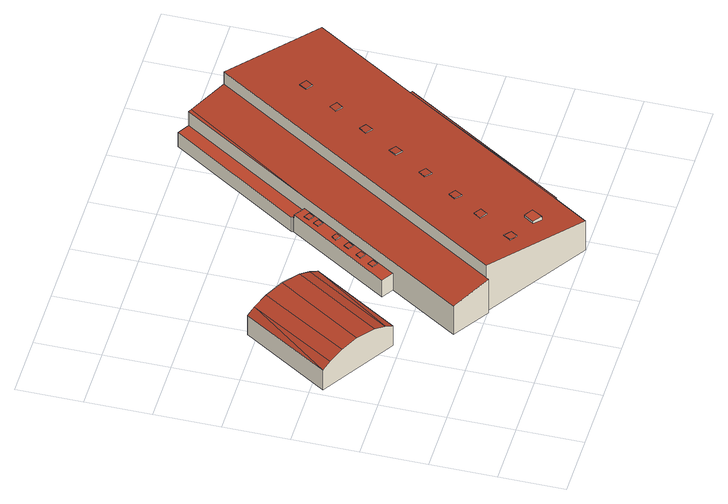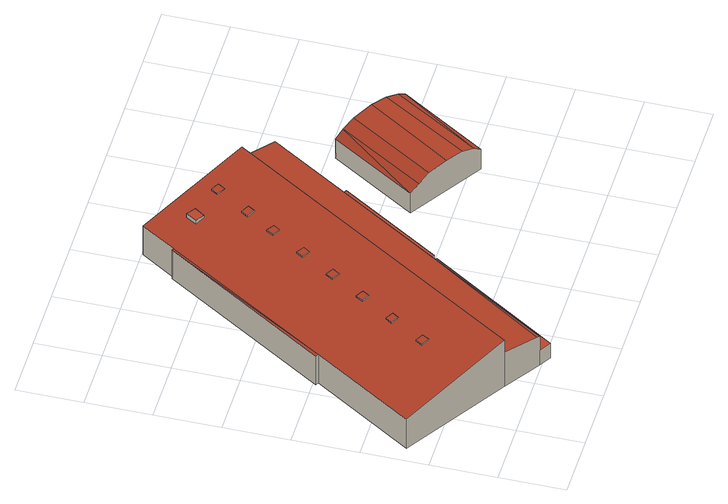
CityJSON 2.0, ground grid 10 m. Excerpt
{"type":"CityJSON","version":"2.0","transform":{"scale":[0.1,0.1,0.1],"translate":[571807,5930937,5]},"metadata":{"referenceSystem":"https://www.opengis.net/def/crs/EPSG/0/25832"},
"CityObjects":{
"building1":{"type":"Building","attributes":{"Grundfläche 2D":"208.007962","Grundhöhe NN":"5.243"},"geometry":[{"type":"Solid","lod":"3","boundaries":[[[[0,1,2]],[[3,1,0]],[[4,0,2,5]],[[6,4,5,7]],[[8,6,7,9]],[[10,8,9,11]],[[12,11,13]],[[10,11,12]],[[13,11,9,7,5,2,1,14,15]],[[12,13,15,16]],[[3,0,4,6,8,10,12,16,17]],[[1,3,17,14]],[[15,14,17,16]]]],"semantics":{"surfaces":[{"type":"RoofSurface"},{"type":"WallSurface"},{"type":"GroundSurface"}],"values":[[0,0,0,0,0,0,0,0,1,1,1,1,2]]}}]},
"building2":{"type":"Building","attributes":{"Grundfläche 2D":"1482.120092","Grundhöhe NN":"5.136"},"children":["building2-1","building2-2","building2-3","building2-4","building2-5","building2-6","building2-7","building2-8","building2-9","building2-10","building2-11","building2-12","building2-13","building2-14","building2-15"],"geometry":[{"type":"Solid","lod":"3","boundaries":[[[[18,19,20,21]],[[22,23,24,25,26,27,28]],[[29,22,28]],[[30,22,29]],[[31,32,33,34,35,36]],[[37,38,39,40,41,42,43]],[[44,41,40]],[[20,36,35,21]],[[21,35,45,46,18]],[[19,18,46,47]],[[25,38,48,49,26]],[[50,28,27,26,49,51]],[[29,28,50,52]],[[30,29,52,53]],[[22,30,53,54]],[[23,22,54,55]],[[23,55,56,39,24]],[[24,39,38,25]],[[32,31,57,58]],[[33,32,58,59]],[[34,33,59,60]],[[35,34,60,45]],[[40,39,56,57,31,44]],[[20,19,47,61,43,42,41,44,31,36]],[[37,43,61,62]],[[38,37,62,48]],[[59,58,57,56,55,54,53,52,50,51,49,48,62,61,47,46,45,60]]]],"semantics":{"surfaces":[{"type":"RoofSurface"},{"type":"WallSurface"},{"type":"GroundSurface"}],"values":[[0,0,0,0,0,0,0,1,1,1,1,1,1,1,1,1,1,1,1,1,1,1,1,1,1,1,2]]}}]},
"building2-1":{"type":"BuildingInstallation","parents":["building2"],"geometry":[{"type":"MultiSurface","lod":"3","boundaries":[[[63,64,65,66]],[[65,64,67,68]],[[66,65,68,69]],[[63,66,69,70]],[[64,63,70,67]]],"semantics":{"surfaces":[{"type":"RoofSurface"},{"type":"WallSurface"}],"values":[0,1,1,1,1]}}]},
"building2-2":{"type":"BuildingInstallation","parents":["building2"],"geometry":[{"type":"MultiSurface","lod":"3","boundaries":[[[71,72,73,74]],[[72,71,75,76]],[[73,72,76,77]],[[78,75,71,74]],[[74,73,77,78]]],"semantics":{"surfaces":[{"type":"RoofSurface"},{"type":"WallSurface"}],"values":[0,1,1,1,1]}}]},
"building2-3":{"type":"BuildingInstallation","parents":["building2"],"geometry":[{"type":"MultiSurface","lod":"3","boundaries":[[[79,80,81,82]],[[80,79,83,84]],[[82,81,85,86]],[[86,83,79,82]],[[84,85,81,80]]],"semantics":{"surfaces":[{"type":"RoofSurface"},{"type":"WallSurface"}],"values":[0,1,1,1,1]}}]},
"building2-4":{"type":"BuildingInstallation","parents":["building2"],"geometry":[{"type":"MultiSurface","lod":"3","boundaries":[[[87,88,89,90]],[[89,88,91,92]],[[90,89,92,93]],[[87,90,93,94]],[[88,87,94,91]]],"semantics":{"surfaces":[{"type":"RoofSurface"},{"type":"WallSurface"}],"values":[0,1,1,1,1]}}]},
"building2-5":{"type":"BuildingInstallation","parents":["building2"],"geometry":[{"type":"MultiSurface","lod":"3","boundaries":[[[95,96,97,98]],[[97,96,99,100]],[[98,97,100,101]],[[95,98,101,102]],[[96,95,102,99]]],"semantics":{"surfaces":[{"type":"RoofSurface"},{"type":"WallSurface"}],"values":[0,1,1,1,1]}}]},
"building2-6":{"type":"BuildingInstallation","parents":["building2"],"geometry":[{"type":"MultiSurface","lod":"3","boundaries":[[[103,104,105,106]],[[103,106,107,108]],[[106,105,109,107]],[[104,103,108,110]],[[105,104,110,109]]],"semantics":{"surfaces":[{"type":"RoofSurface"},{"type":"WallSurface"}],"values":[0,1,1,1,1]}}]},
"building2-7":{"type":"BuildingInstallation","parents":["building2"],"geometry":[{"type":"MultiSurface","lod":"3","boundaries":[[[111,112,113,114]],[[114,113,115,116]],[[111,114,116,117]],[[112,111,117,118]],[[113,112,118,115]]],"semantics":{"surfaces":[{"type":"RoofSurface"},{"type":"WallSurface"}],"values":[0,1,1,1,1]}}]},
"building2-8":{"type":"BuildingInstallation","parents":["building2"],"geometry":[{"type":"MultiSurface","lod":"3","boundaries":[[[119,120,121,122,123]],[[121,120,119,124,125]],[[126,122,121,125]],[[126,127,123,122]],[[127,124,119,123]]],"semantics":{"surfaces":[{"type":"RoofSurface"},{"type":"WallSurface"}],"values":[0,1,1,1,1]}}]},
"building2-9":{"type":"BuildingInstallation","parents":["building2"],"geometry":[{"type":"MultiSurface","lod":"3","boundaries":[[[128,129,130,131]],[[131,130,132,133]],[[128,131,133,134]],[[129,128,134,135]],[[130,129,135,132]]],"semantics":{"surfaces":[{"type":"RoofSurface"},{"type":"WallSurface"}],"values":[0,1,1,1,1]}}]},
"building2-10":{"type":"BuildingInstallation","parents":["building2"],"geometry":[{"type":"MultiSurface","lod":"3","boundaries":[[[136,137,138,139]],[[140,141,137,136,142]],[[141,143,138,137]],[[139,138,143,144]],[[144,142,136,139]]],"semantics":{"surfaces":[{"type":"RoofSurface"},{"type":"WallSurface"}],"values":[0,1,1,1,1]}}]},
"building2-11":{"type":"BuildingInstallation","parents":["building2"],"geometry":[{"type":"MultiSurface","lod":"3","boundaries":[[[145,146,147,148]],[[148,147,149,150]],[[145,148,150,151]],[[146,145,151,152]],[[147,146,152,149]]],"semantics":{"surfaces":[{"type":"RoofSurface"},{"type":"WallSurface"}],"values":[0,1,1,1,1]}}]},
"building2-12":{"type":"BuildingInstallation","parents":["building2"],"geometry":[{"type":"MultiSurface","lod":"3","boundaries":[[[153,154,155,156]],[[156,155,157,158]],[[153,156,158,159]],[[154,153,159,160]],[[155,154,160,157]]],"semantics":{"surfaces":[{"type":"RoofSurface"},{"type":"WallSurface"}],"values":[0,1,1,1,1]}}]},
"building2-13":{"type":"BuildingInstallation","parents":["building2"],"geometry":[{"type":"MultiSurface","lod":"3","boundaries":[[[161,162,163,164]],[[164,163,165,166]],[[161,164,166,167]],[[162,161,167,168]],[[163,162,168,165]]],"semantics":{"surfaces":[{"type":"RoofSurface"},{"type":"WallSurface"}],"values":[0,1,1,1,1]}}]},
"building2-14":{"type":"BuildingInstallation","parents":["building2"],"geometry":[{"type":"MultiSurface","lod":"3","boundaries":[[[169,170,171,172]],[[172,171,173,174]],[[169,172,174,175]],[[170,169,175,176]],[[171,170,176,173]]],"semantics":{"surfaces":[{"type":"RoofSurface"},{"type":"WallSurface"}],"values":[0,1,1,1,1]}}]},
"building2-15":{"type":"BuildingInstallation","parents":["building2"],"geometry":[{"type":"MultiSurface","lod":"3","boundaries":[[[177,178,179,180]],[[180,179,181,182]],[[177,180,182,183]],[[178,177,183,184]],[[179,178,184,181]]],"semantics":{"surfaces":[{"type":"RoofSurface"},{"type":"WallSurface"}],"values":[0,1,1,1,1]}}]}
},
"vertices":[
[111,219,48],[206,342,39],[193,351,48],[124,212,39],[94,230,56],[176,361,56],[65,248,60],[149,379,60],[41,263,56],[122,395,56],[22,275,48],[103,407,48],[10,283,39],[93,414,39],[206,342,2],[93,414,2],[10,283,2],[124,212,2],
[217,252,33],[235,241,33],[332,395,33],[315,406,33],[577,307,56],[675,461,56],[517,561,89],[226,103,89],[384,2,56],[418,54,56],[418,55,56],[421,54,55],[581,305,55],[461,597,28],[443,608,28],[315,409,28],[316,408,28],[315,406,28],[332,395,28],[224,100,65],[226,103,65],[517,561,66],[465,594,56],[332,395,55],[316,369,55],[168,136,55],[461,597,55],[315,406,1],[217,252,1],[235,241,1],[226,103,1],[384,2,1],[418,55,1],[418,54,1],[421,54,1],[581,305,1],[577,307,1],[675,461,1],[517,561,1],[461,597,1],[443,608,1],[315,409,1],[316,408,1],[168,136,1],[224,100,1],
[240,272,34],[248,267,34],[253,275,34],[245,280,34],[248,267,33],[253,275,33],[245,280,33],[240,272,33],
[253,293,34],[262,288,34],[266,296,34],[258,301,34],[253,293,33],[262,288,33],[266,296,33],[258,301,33],
[280,336,34],[288,331,34],[293,338,34],[285,343,34],[280,336,33],[288,331,33],[293,338,33],[285,343,33],
[311,383,34],[319,378,34],[324,386,34],[315,391,34],[319,378,33],[324,386,33],[315,391,33],[311,383,33],
[267,314,34],[275,309,34],[280,317,34],[272,322,34],[275,309,33],[280,317,33],[272,322,33],[267,314,33],
[309,362,34],[314,370,34],[306,375,34],[301,367,34],[301,367,33],[309,362,33],[306,375,33],[314,370,33],
[349,144,77],[337,151,78],[330,140,78],[342,133,77],[330,140,77],[342,133,75],[349,144,75],[337,151,77],
[297,88,78],[304,83,77],[309,81,77],[315,91,77],[304,99,78],[297,88,77],[309,81,75],[315,91,75],[304,99,77],
[542,448,77],[530,455,78],[524,444,78],[535,437,77],[524,444,77],[535,437,75],[542,448,75],[530,455,77],
[361,59,72],[371,75,72],[358,83,72],[348,68,72],[367,68,65],[371,75,65],[361,59,65],[358,83,68],[348,68,68],
[410,240,77],[399,247,78],[392,237,78],[403,229,77],[392,237,77],[403,229,75],[410,240,75],[399,247,77],
[509,395,77],[498,402,78],[491,392,78],[502,385,77],[491,392,77],[502,385,75],[509,395,75],[498,402,77],
[476,344,77],[465,351,78],[458,340,78],[469,333,77],[458,340,77],[469,333,75],[476,344,75],[465,351,77],
[377,188,77],[366,195,78],[359,185,78],[370,177,77],[359,185,77],[370,177,75],[377,188,75],[366,195,77],
[443,292,77],[432,299,78],[425,288,78],[436,281,77],[425,288,77],[436,281,75],[443,292,75],[432,299,77]
]}
